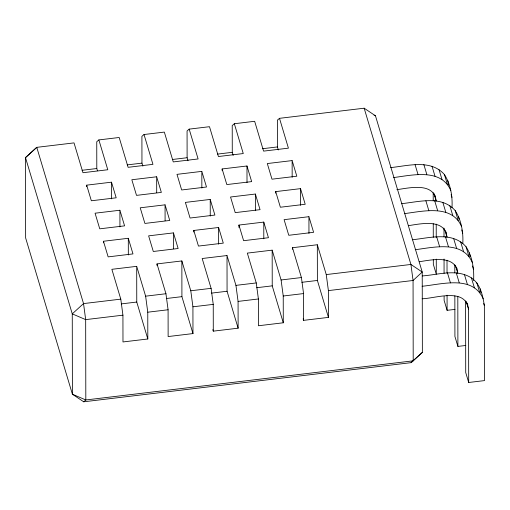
<?xml version="1.0" encoding="UTF-8"?>
<svg xmlns="http://www.w3.org/2000/svg" width="510" height="510" viewBox="0 0 510 510"><rect width="100%" height="100%" fill="white"/><g stroke="black" fill="none" stroke-linecap="round" stroke-linejoin="round"><path stroke-width="0.76" d="M422.363 352.378L411.092 362.655L83.704 401.797L72.401 394.217L25.64 237.966L25.5 157.622L36.771 147.345L74.026 142.889L82.958 172.718L107.788 169.747L98.864 139.918L119.187 137.49L128.112 167.318L152.949 164.354L144.018 134.519L164.341 132.09L173.266 161.925L198.103 158.954L189.178 129.126L209.495 126.697L218.427 156.525L243.264 153.555L234.332 123.726L254.656 121.297L263.581 151.126L288.418 148.155L279.493 118.326L364.159 108.203L375.462 115.783L422.223 272.034L422.363 352.378L411.092 362.655M98.864 139.918L96.753 141.748L96.798 168.529L97.48 170.786M144.018 134.519L141.907 136.349L141.958 163.13L142.857 166.145M189.178 129.126L187.068 130.949L187.113 157.73L188.018 160.746M234.332 123.726L232.222 125.549L232.273 152.331L233.172 155.346M279.493 118.326L277.383 120.15L277.427 146.937L278.326 149.953M83.704 401.797L85.814 399.967L413.202 360.831L413.062 280.487L410.92 264.454L364.159 108.203M82.053 170.289L96.798 168.529M127.213 164.889L141.958 163.13M172.367 159.496L187.113 157.73M217.521 154.096L232.273 152.331M262.682 148.697L277.427 146.937M86.674 185.149L111.511 182.178L116.184 197.803L91.354 200.774L86.674 185.149L86.674 186.737M156.666 176.779L131.829 179.749L136.508 195.375L161.345 192.404L156.666 176.779L156.697 192.652M201.826 171.379L176.989 174.35L181.662 189.975L206.499 187.004L201.826 171.379L201.852 188.05M222.143 168.95L246.98 165.986L251.659 181.611L226.822 184.575L222.143 168.95L222.15 170.538M292.134 160.586L267.304 163.557L271.977 179.182L296.814 176.211L292.134 160.586L292.166 177.25M390.673 167.612C408.153 165.801 430.873 159.024 444.439 174.579C450.611 184.327 452.657 196.235 451.994 207.634M119.907 210.235L95.07 213.199L99.75 228.824L124.58 225.86L119.907 210.235L119.933 226.899M165.061 204.835L140.225 207.806L144.904 223.431L169.741 220.46L165.061 204.835L165.093 220.702M210.222 199.435L185.385 202.406L190.058 218.031L214.895 215.061L210.222 199.435L210.248 216.1M255.376 194.036L230.539 197.007L235.218 212.632L260.055 209.661L255.376 194.036L255.408 210.7M275.7 191.607L300.53 188.643L305.209 204.268L280.373 207.232L275.7 191.607L275.7 193.194M393.643 177.556C412.239 175.179 441.175 167.988 450.808 190.574M396.863 189.669C409.039 188.011 434.239 181.758 436.171 201.042L433.838 193.233M401.466 203.694C418.952 201.883 441.673 195.101 455.239 210.655C461.41 220.409 463.45 232.311 462.793 243.71M103.466 241.255L128.303 238.285L132.976 253.91L108.145 256.881L103.466 241.255L103.466 242.843M173.457 232.885L148.62 235.856L153.3 251.481L178.137 248.51L173.457 232.885L173.489 248.759M193.781 230.456L218.618 227.492L223.291 243.117L198.454 246.081L193.781 230.456L193.781 232.044M238.935 225.063L263.772 222.092L268.451 237.717L243.614 240.688L238.935 225.063L238.941 227.441M308.926 216.693L284.095 219.663L288.768 235.288L313.605 232.318L308.926 216.693L308.958 233.357M404.443 213.633C423.039 211.255 451.975 204.07 461.607 226.657M408.446 225.656C420.52 223.858 445.141 218.191 446.97 237.124L444.847 230.023M136.699 266.341L111.862 269.312L120.787 299.14L122.929 315.167L122.98 341.949L147.811 338.984L147.766 312.197L145.624 296.17L136.699 266.341L136.763 302.048L147.811 338.984M157.016 263.912L181.853 260.941L190.785 290.77L192.92 306.803L192.971 333.585L168.134 336.555L168.09 309.768L165.948 293.741L157.016 263.912L157.023 265.5M227.014 255.542L202.177 258.513L211.102 288.341L213.244 304.374L213.288 331.156L238.125 328.185L238.081 301.404L235.939 285.37L227.014 255.542L227.071 291.255L238.125 328.185M272.168 250.149L247.331 253.113L256.262 282.942L258.398 298.975L258.449 325.756L283.286 322.785L283.235 296.004L281.093 279.977L272.168 250.149L272.232 285.855L283.286 322.785M292.491 249.301L292.491 247.713L317.322 244.749L326.253 274.578L328.395 290.604L328.44 317.392L303.603 320.356L303.15 318.852M412.265 239.77C429.751 237.966 452.466 231.183 466.038 246.738C472.381 256.715 474.281 268.929 473.592 280.583M415.242 249.715C433.838 247.337 462.768 240.146 472.407 262.733M419.245 261.738C431.32 259.941 455.94 254.273 457.77 273.207L455.43 265.391M120.787 299.14L83.538 303.59L72.261 313.867L72.401 394.217L85.814 399.967L85.674 319.623L83.538 303.59L36.771 147.345L25.5 157.622L72.261 313.867L85.674 319.623L122.929 315.167M145.624 296.17L165.948 293.741M190.785 290.77L211.102 288.341M235.939 285.37L256.262 282.942M281.093 279.977L301.416 277.548L303.558 293.575L303.603 320.356M326.253 274.578L410.92 264.454L422.223 272.034L413.062 280.487L328.395 290.604M121.24 303.903L136.763 302.048M166.394 298.509L181.917 296.654L192.971 333.585M211.548 293.11L227.071 291.255M256.708 287.71L272.232 285.855M301.863 282.31L317.386 280.455L328.44 317.392M422.274 275.942C438.396 274.775 456.558 268.458 471.438 277.912C480.496 284.083 482.715 295.494 484.366 305.611L484.5 380.6L468.696 382.487L465.719 372.542L465.592 300.932M147.766 312.197L168.09 309.768M192.92 306.803L213.244 304.374M238.081 301.404L258.398 298.975M283.235 296.004L303.558 293.575M422.101 286.263C441.564 284.414 472.725 274.775 483.206 298.815M422.14 298.758C435.33 298.567 465.611 286.99 468.569 309.283L468.696 382.487M444.114 296.406L444.127 300.384L447.098 310.329L455.003 309.385M454.85 295.883L454.92 336.466L457.897 346.411L465.802 345.461M374.053 115.177L375.462 115.783M451.127 194.527L451.975 197.37M461.709 229.902L462.774 233.452M472.509 265.978L473.573 269.529M483.729 303.476L484.366 305.611M444.439 174.579L447.417 184.524M455.239 210.655L458.216 220.601M466.038 246.738L469.009 256.683M476.831 282.814L479.808 292.759M439.046 169.677L442.023 179.616M449.845 205.753L452.823 215.698M460.645 241.836L463.622 251.774M471.438 277.912L474.415 287.857M432.027 166.26L435.004 176.199M442.827 202.336L445.797 212.281M453.619 238.419L456.597 248.357M464.419 274.495L467.396 284.44M435.049 195.547L435.476 196.968M445.848 231.629L446.269 233.051M456.648 267.705L457.068 269.127M467.23 303.074L467.868 305.209M466.229 301.474L468.569 309.283M443.808 227.995L444.236 229.417M423.855 164.558L426.832 174.503M434.654 200.64L437.625 210.579M445.447 236.716L448.424 246.661M456.246 272.799L459.223 282.738M415.089 164.692L418.06 174.637M425.882 200.774L428.859 210.713M436.681 236.85L439.658 246.795M447.48 272.933L450.457 282.878M292.491 247.713L301.416 277.548M212.842 329.645L213.288 331.156M480.229 288.87L480.873 292.644M469.429 252.794L470.08 256.568M458.63 216.712L459.019 218.975M447.831 180.636L448.609 185.162M457.808 296.278L457.897 346.411M454.799 264.849L454.812 272.812M447.015 260.202L447.034 272.933M447.072 295.213L447.098 310.329M444 228.773L444.012 236.729M444.051 259.01L444.076 273.334M436.216 224.119L436.241 237.647M436.273 259.131L436.305 274.252L433.328 264.308L433.315 259.533M433.2 192.691L433.213 200.653M433.258 223.724L433.277 237.252M317.322 244.749L317.386 280.455M300.53 188.643L300.562 205.307M263.772 222.092L263.804 238.756M246.98 165.986L247.012 182.65M218.618 227.492L218.643 244.156M181.853 260.941L181.917 296.654M128.303 238.285L128.329 254.949M111.511 182.178L111.537 198.843"/></g></svg>
